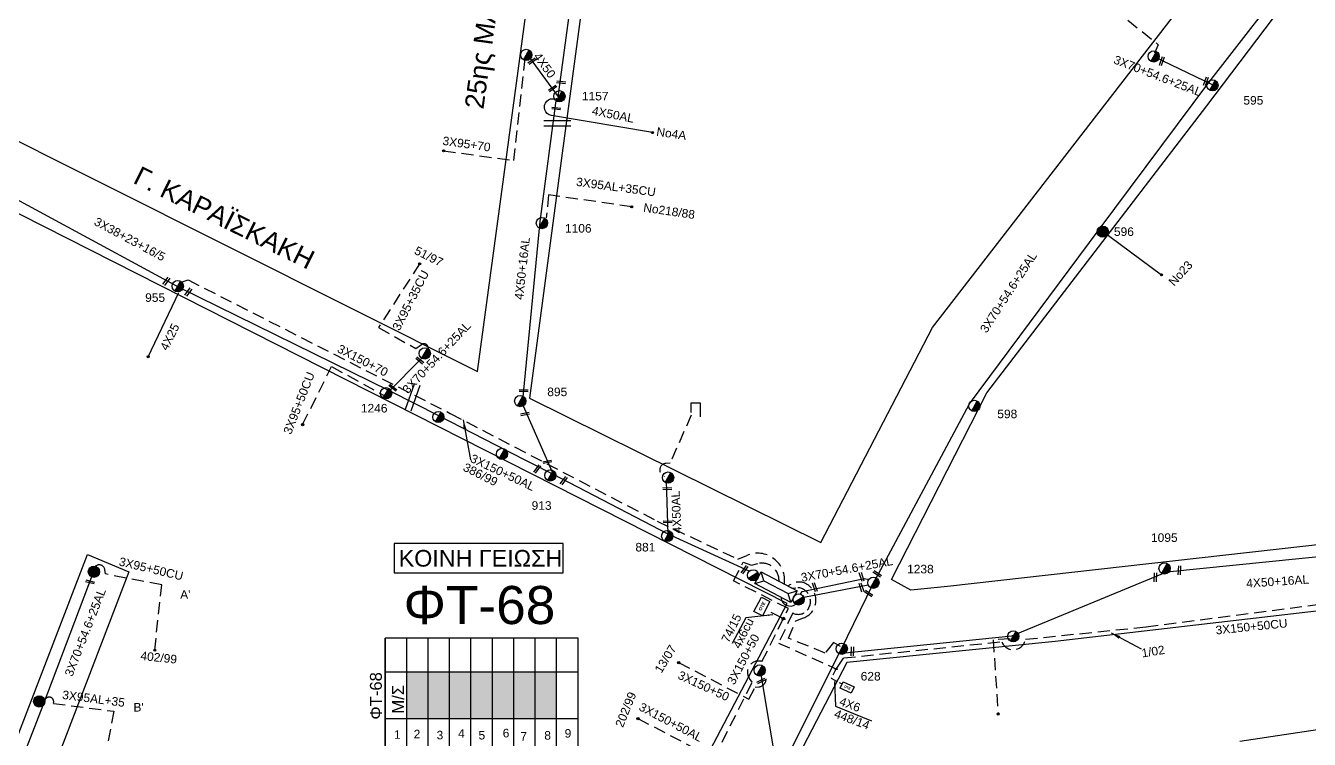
# Model space of a CAD drawing. Header units: millimetres. Extents: x 839 to 3144, y 747 to 1790.
# Drawn here: x 2016.4 to 2286.1, y 1044.1 to 1194 of the extents above; entities that cross this region are included whole.
import ezdxf
from ezdxf.enums import TextEntityAlignment as Align

# ---------------------------------------------------------------- set-up
doc = ezdxf.new("R2010")
doc.units = ezdxf.units.MM
doc.linetypes.add('DASHED', pattern=[19.05, 12.7, -6.35])
for name, color, linetype in [('Pillar OTE', 7, 'Continuous'), ('Ασφαλειοκιβώτια Χ.Τ 9 αναχωρήσεων', 7, 'Continuous'), ('Γέφυρες Εναερίου Δικτύου', 7, 'DASHED'), ('Γυμνά εναέρια ΧΤ (3Φ)   4x50AL', 7, 'Continuous'), ('Γυμνά εναέρια ΧΤ και ΦΟΠ (3Φ)   4x50+16AL', 7, 'Continuous'), ('Εναέρια παροχή ΧΤ 4x25', 7, 'SYN_LINE'), ('Επιγραφές - Σχήματα', 7, 'Continuous'), ('Καλώδια ΧΤ   3x150+50AL', 7, 'DASHED'), ('Καλώδια ΧΤ   3x150+50CU', 7, 'DASHED'), ('Καλώδια ΧΤ   3x150+70AL', 7, 'DASHED'), ('Καλώδια ΧΤ   3x150AL+50CU', 7, 'DASHED'), ('Καλώδια ΧΤ   3x50+25', 7, 'Continuous'), ('Καλώδια ΧΤ   3x82+57+13-5', 7, 'Continuous'), ('Καλώδια ΧΤ   3x95+35CU', 7, 'DASHED'), ('Καλώδια ΧΤ   3x95+50CU', 7, 'DASHED'), ('Μηχανική τομή', 7, 'Continuous'), ('Στύλος Ξύλινος', 7, 'Continuous'), ('Στύλος Ξύλινος @ 1', 7, 'Continuous'), ('Στύλος ΦΜ', 7, 'Continuous'), ('Στύλος ΦΜ @ 1', 7, 'Continuous'), ('Συνδέσεις', 7, 'Continuous'), ('Συνεστραμμένα ΧΤ   3x70+54.6+25AL', 7, 'SYN_LINE'), ('Τομή', 7, 'Continuous'), ('Υποσταθμός εναέριος 2 στύλων', 7, 'Continuous'), ('Υποσταθμός πόλεως', 7, 'Continuous'), ('Υπόβαθρο ΔΕΗ', 7, 'Continuous'), ('Υπόγεια καλώδια Παροχών ΧΤ   4x6', 7, 'DASHED')]:
    doc.layers.add(name, color=color, linetype=linetype)
doc.styles.get("Standard").update_dxf_attribs({"font": 'ARIAL.TTF'})
doc.linetypes.add('SYN_LINE', pattern='A,0.5,-0.0001,["/\\/\\/\\/",Standard,S=0.1,R=0,X=0,Y=-0.05],-0.25', length=0.7501)
doc.dimstyles.new('ISO-25', dxfattribs={"dimtxt": 2.5, "dimasz": 2.5, "dimexe": 1.25, "dimexo": 0.625, "dimtad": 1, "dimtxsty": 'Standard', "dimcen": 2.5, "dimadec": 0, "dimazin": 0, "dimtfac": 1, "dimtmove": 0, "dimatfit": 3, "dimfxl": 1, "dimarcsym": 0})

# ---------------------------------------------------------------- blocks, each defined once
blk = doc.blocks.new('ΑΣΦΑΛΕΙΟΚΙΒΩΤΙΟ ΥΠΟΣΤΑΘΜΟΥ 9 ΑΝΑΧΩΡΗΣΕΩΝ')
at = {"layer": 'Ασφαλειοκιβώτια Χ.Τ 9 αναχωρήσεων', "ltscale": 40}
for p, q in [((-23.8, 40.36), (24.02, 40.36)), ((-9.72, 40.36), (-9.72, -40.64)), ((9.94, 40.36), (9.94, -40.64)), ((-23.8, 31.36), (24.02, 31.36)), ((-23.8, 22.36), (24.02, 22.36)), ((-23.8, 13.36), (24.02, 13.36)), ((-23.8, 4.36), (24.02, 4.36)), ((-23.8, -4.64), (24.02, -4.64)), ((-23.8, -13.64), (24.02, -13.64)), ((-23.8, -22.64), (24.02, -22.64)), ((-23.8, -31.64), (24.02, -31.64))]:
    blk.add_line(p, q, dxfattribs=at)
at = {"layer": 'Ασφαλειοκιβώτια Χ.Τ 9 αναχωρήσεων'}
blk.add_lwpolyline([(-23.8, -40.64), (24.02, -40.64), (24.02, 40.36), (-23.8, 40.36)], close=True, dxfattribs=at)
for s, p in [('1', (-18.19, 36.66)), ('2', (-17.99, 28.44)), ('3', (-18.43, 18.79)), ('4', (-17.74, 9.77)), ('5', (-18.47, 1.19)), ('6', (-17.59, -8.98)), ('7', (-18.93, -16.39)), ('8', (-18.55, -26.45)), ('9', (-17.69, -35))]:
    blk.add_text(s, height=3.6, rotation=270, dxfattribs=at).set_placement(p)
at = {"layer": 'Ασφαλειοκιβώτια Χ.Τ 9 αναχωρήσεων', "ltscale": 40}
for tag, height, p in [('ΟΝΟΜΑ', 5, (-0.16, 44.31)), ('ΚΕΙΜΕΝΟ 1', 2, (17.06, 35.59)), ('ΚΕΙΜΕΝΟ 2', 2, (17.06, 26.88)), ('ΚΕΙΜΕΝΟ 3', 2, (17.06, 17.69)), ('ΚΕΙΜΕΝΟ 4', 2, (17.06, 8.71)), ('ΚΕΙΜΕΝΟ 5', 2, (17.06, -0.13)), ('ΚΕΙΜΕΝΟ 6', 2, (17.06, -9.05)), ('ΚΕΙΜΕΝΟ 7', 2, (17.06, -18.13)), ('ΚΕΙΜΕΝΟ 8', 2, (17.06, -26.85)), ('ΚΕΙΜΕΝΟ 9', 2, (17.06, -35.99)), ('ΣΧ', 2, (-0.1, -42.64))]:
    blk.add_attdef(tag, text='', height=height, dxfattribs=at).set_placement(p, align=Align.MIDDLE_CENTER)
blk = doc.blocks.new('ΥΠΑΡΧΩΝ ΤΣΙΜΕΝΤΕΝΙΟΣ ΣΤΥΛΟΣ')
at = {"layer": 'Στύλος ΦΜ'}
blk.add_hatch(color=7, dxfattribs=at).paths.add_polyline_path([(-1.29, -2.28, 0.574793), (2.62, 0, 0.268822), (1.3, 2.27)])
at = {"layer": 'Στύλος ΦΜ', "color": 7}
blk.add_line((-1.29, -2.28), (1.3, 2.27), dxfattribs=at)
blk.add_circle((0, 0), 2.62, dxfattribs=at)
at = {"layer": 'Στύλος ΦΜ', "flags": 4}
for tag, p in [('ΑΡΙΘΜΟΣ', (-4.68, 8.05)), ('ΤΥΠΟΣ', (-4.91, 3.03))]:
    blk.add_attdef(tag, p, '', height=4, dxfattribs=at)
blk = doc.blocks.new('ΤΟΜΗ')
at = {"layer": 'Τομή', "ltscale": 40}
for p, q in [((-5.68, 0), (5.68, 0)), ((5.68, -2.33), (-5.68, -2.33))]:
    blk.add_line(p, q, dxfattribs=at)
blk = doc.blocks.new('ΥΠΟΣΤΑΘΜΟΣ ΕΝΑΕΡΙΟΣ ΕΠΙ 2 ΣΤΥΛΩΝ')
at = {"layer": 'Υποσταθμός εναέριος 2 στύλων', "linetype": 'Continuous'}
for points in [[(-11.97, -2.11, 0.574793), (-8.45, -0.07, 0.268822), (-9.64, 1.98)], [(9.68, -2.15, 0.574793), (13.19, -0.1, 0.268822), (12.01, 1.95)]]:
    blk.add_hatch(color=256, dxfattribs=at).paths.add_polyline_path(points)
for p, q in [((-11.97, -2.11), (-9.64, 1.98)), ((9.68, -2.15), (12.01, 1.95))]:
    blk.add_line(p, q, dxfattribs=at)
for centre in [(-10.81, -0.07), (10.84, -0.1)]:
    blk.add_circle(centre, 2.36, dxfattribs=at)
at = {"layer": 'Υποσταθμός πόλεως', "linetype": 'Continuous', "ltscale": 40}
blk.add_lwpolyline([(-8.57, 2.82), (8.57, 2.82), (8.57, -2.82), (-8.57, -2.82)], close=True, dxfattribs=at)
for points in [[(-5.75, 0), (-8.57, 2.82)], [(-8.57, -2.82), (-5.75, 0)], [(-5.75, 0), (5.75, 0)], [(5.75, 0), (8.57, 2.82)], [(8.57, -2.82), (5.75, 0)]]:
    blk.add_lwpolyline(points, dxfattribs=at)
at = {"layer": 'Υποσταθμός εναέριος 2 στύλων', "ltscale": 40, "flags": 1}
for tag, p in [('ΜΕΤΑΣΧΗΜΑΤΙΣΜΟΣ', (14.09, 2.51)), ('ΙΣΧΥΣ', (14.07, -0.28)), ('ΑΡΙΘΜΟΣ', (14.19, -3))]:
    blk.add_attdef(tag, p, '', height=1.8, dxfattribs=at)
blk = doc.blocks.new('ΜΗΧΑΝΙΚΗ ΤΟΜΗ')
at = {"layer": 'Μηχανική τομή', "ltscale": 40}
for p, q in [((-1.89, 0.78), (1.89, 0.78)), ((1.89, 0), (-1.89, 0))]:
    blk.add_line(p, q, dxfattribs=at)
blk = doc.blocks.new('A$C3F94617C')
at = {"layer": 'Μηχανική τομή', "xscale": 0.5, "yscale": 0.5, "zscale": 0.5}
blk.add_blockref('ΜΗΧΑΝΙΚΗ ΤΟΜΗ', (0.95, 0), dxfattribs=at)
blk = doc.blocks.new('_ΣΥΝΔΕΣΗ')
at = {"layer": 'Συνδέσεις', "linetype": 'SYN_LINE', "ltscale": 40}
blk.add_hatch(color=256, dxfattribs=at).paths.add_polyline_path([(0.5, -0.01, 1), (-0.5, -0.01, 1)])
at = {"layer": 'Συνδέσεις'}
blk.add_circle((0, -0.01), 0.5, dxfattribs=at)
blk = doc.blocks.new('ΥΠΑΡΧΩΝ ΞΥΛΙΝΟΣ ΣΤΥΛΟΣ')
at = {"layer": 'Στύλος Ξύλινος'}
h = blk.add_hatch(color=7, dxfattribs=at)
h.paths.add_polyline_path([(-2.62, 0, 0.270008), (-1.29, -2.28), (1.3, 2.27, 0.576266)])
h.paths.add_polyline_path([(-1.29, -2.28, 0.574793), (2.62, 0, 0.268822), (1.3, 2.27)])
at = {"layer": 'Στύλος Ξύλινος', "color": 7}
blk.add_line((-1.29, -2.28), (1.3, 2.27), dxfattribs=at)
blk.add_circle((0, 0), 2.62, dxfattribs=at)
at = {"layer": 'Στύλος Ξύλινος', "flags": 4}
for tag, p in [('ΑΡΙΘΜΟΣ', (-4.91, 8.6)), ('ΤΥΠΟΣ', (-4.85, 3.39))]:
    blk.add_attdef(tag, p, '', height=4, dxfattribs=at)
blk = doc.blocks.new('TSONTA XT1')
at = {"ltscale": 40}
h = blk.add_hatch(color=256, dxfattribs=at)
h.dxf.hatch_style = 1
h.paths.add_polyline_path([(595.96, 2487.66), (597.07, 2488.77), (595.96, 2489.87), (594.85, 2488.77)])
blk.add_lwpolyline([(594.85, 2488.77), (595.96, 2489.87), (597.07, 2488.77), (595.96, 2487.66)], close=True, dxfattribs=at)
blk = doc.blocks.new('PILLAR ΟΤΕ')
at = {"layer": 'Pillar OTE', "ltscale": 40}
blk.add_lwpolyline([(-3.31, 2.02), (3.39, 2.02), (3.39, -1.99), (-3.31, -1.99)], close=True, dxfattribs=at)
at = {"layer": 'Pillar OTE', "insert": (-1.81, 0.71), "char_height": 1.3575, "width": 109.961, "attachment_point": 1}
blk.add_mtext('{\\fArial|b1|i0|c161|p34;OTE}', dxfattribs=at)

msp = doc.modelspace()

# ---------------------------------------------------------------- hatches: boundary and pattern name
at = {"layer": 'Ασφαλειοκιβώτια Χ.Τ 9 αναχωρήσεων', "ltscale": 0.2}
for color, points in [(2, [(2096.45, 1058.25), (2096.45, 1048.42), (2100.95, 1048.42), (2100.95, 1058.25)]), (62, [(2100.95, 1058.25), (2100.95, 1048.42), (2105.45, 1048.42), (2105.45, 1058.25)]), (1, [(2105.45, 1058.25), (2105.45, 1048.42), (2109.95, 1048.42), (2109.95, 1058.25)]), (30, [(2109.95, 1058.25), (2109.95, 1048.42), (2114.45, 1048.42), (2114.45, 1058.25)]), (151, [(2114.45, 1058.25), (2114.45, 1048.42), (2118.95, 1048.42), (2118.95, 1058.25)]), (6, [(2118.95, 1058.25), (2118.95, 1048.42), (2123.45, 1048.42), (2123.45, 1058.25)]), (85, [(2123.45, 1058.25), (2123.45, 1048.42), (2127.95, 1048.42), (2127.95, 1058.25)])]:
    msp.add_hatch(color=color, dxfattribs=at).paths.add_polyline_path(points)

# ---------------------------------------------------------------- linework, layer by layer
at = {"layer": 'Γέφυρες Εναερίου Δικτύου', "color": 30, "ltscale": 0.2}
msp.add_lwpolyline([(2187.59, 1063.58), (2186.1, 1064.39), (2184.38, 1062.19), (2176.63, 1065.33), (2178.19, 1068.99), (2179.81, 1069.57, 0.610161), (2180.72, 1076.52, 0.345654), (2176.6, 1076.27, 5.463446)], format="xyb", dxfattribs=at)
msp.add_lwpolyline([(2223.25, 1065.21), (2219.65, 1064.95), (2220.71, 1049.4)], dxfattribs=at)
at = {"layer": 'Γέφυρες Εναερίου Δικτύου', "color": 6, "linetype": 'SYN_LINE', "ltscale": 20}
msp.add_lwpolyline([(2170.86, 1057.7), (2174.45, 1036.38)], dxfattribs=at)
at = {"layer": 'Γυμνά εναέρια ΧΤ (3Φ)   4x50AL', "color": 27, "ltscale": 0.2}
msp.add_lwpolyline([(2122.19, 1187.34), (2128.3, 1179.02)], dxfattribs=at)
at = {"layer": 'Γυμνά εναέρια ΧΤ (3Φ)   4x50AL', "color": 62, "ltscale": 0.2}
msp.add_lwpolyline([(2148.1, 1171.51), (2126.85, 1175.11, -1.0559), (2127.63, 1178.56, 0.138984)], format="xyb", dxfattribs=at)
at = {"layer": 'Γυμνά εναέρια ΧΤ (3Φ)   4x50AL', "color": 62, "linetype": 'DASHED', "ltscale": 0.2}
msp.add_lwpolyline([(2156.24, 1112.18), (2151.78, 1102.11), (2150.92, 1102.04, 0.814373), (2150.56, 1099.3, 0.169893)], format="xyb", dxfattribs=at)
at = {"layer": 'Γυμνά εναέρια ΧΤ (3Φ)   4x50AL', "color": 62, "ltscale": 0.2}
msp.add_lwpolyline([(2151.37, 1087.14), (2151.05, 1098.32)], dxfattribs=at)
at = {"layer": 'Γυμνά εναέρια ΧΤ και ΦΟΠ (3Φ)   4x50+16AL', "color": 27, "ltscale": 0.2}
msp.add_lwpolyline([(2128.3, 1179.02), (2132.76, 1212.13), (2138.08, 1244.77)], dxfattribs=at)
at = {"layer": 'Γυμνά εναέρια ΧΤ και ΦΟΠ (3Φ)   4x50+16AL', "color": 62, "ltscale": 0.2}
msp.add_lwpolyline([(2127.3, 1099.69), (2120.81, 1114.52), (2124.47, 1152.81), (2127.93, 1178.72)], dxfattribs=at)
at = {"layer": 'Γυμνά εναέρια ΧΤ και ΦΟΠ (3Φ)   4x50+16AL', "color": 30, "ltscale": 0.2}
msp.add_lwpolyline([(2188.59, 1062.23), (2223.6, 1065.83), (2256.16, 1079.23), (2291.51, 1082.8), (2327.5, 1087.05), (2351.64, 1089.9)], dxfattribs=at)
at = {"layer": 'Εναέρια παροχή ΧΤ 4x25', "color": 85, "ltscale": 15}
msp.add_lwpolyline([(2042.11, 1124.43), (2048.61, 1137.91)], dxfattribs=at)
at = {"layer": 'Επιγραφές - Σχήματα', "linetype": 'Continuous', "ltscale": 0.2}
msp.add_lwpolyline([(2156.24, 1112.74), (2156.24, 1114.78), (2158.12, 1114.78), (2158.08, 1111.78)], dxfattribs=at)
at = {"layer": 'Επιγραφές - Σχήματα', "color": 190}
msp.add_lwpolyline([(2093.81, 1079.02), (2129.32, 1079.02), (2129.32, 1085.2), (2093.81, 1085.2)], close=True, dxfattribs=at)
at = {"layer": 'Επιγραφές - Σχήματα', "color": 1, "ltscale": 0.2}
msp.add_arc((2177.02, 1074.03), 1.97, 183.7352, 306.5587, dxfattribs=at)
at = {"layer": 'Καλώδια ΧΤ   3x150+50AL', "color": 85, "ltscale": 0.2}
msp.add_lwpolyline([(2049.1, 1140.08), (2050.53, 1140.57), (2105.61, 1112.51), (2149.1, 1089.89), (2166.04, 1081.91), (2167.89, 1082.71, -0.584869), (2175.79, 1076.7, -0.584869)], format="xyb", dxfattribs=at)
at = {"layer": 'Καλώδια ΧΤ   3x150+50AL', "color": 2, "ltscale": 0.2}
for points in [[(2097.67, 986.1), (2126.19, 974.46), (2150.16, 1019.67), (2160.99, 1040.11), (2169.04, 1056.06), (2168.47, 1056.86, -0.719759), (2171.09, 1060.41), (2176.63, 1071.52), (2165.11, 1077.37), (2167.13, 1081.29), (2168.9, 1080.68), (2170.25, 1080.99, -0.496534), (2174.67, 1077.29, 0.967254)], [(2153.58, 1060.19), (2168.36, 1052.52), (2169.63, 1055.01), (2170.42, 1055.09, 0.586434), (2171.62, 1057.84, -2.017192)]]:
    msp.add_lwpolyline(points, format="xyb", dxfattribs=at)
msp.add_lwpolyline([(2145.03, 1048.43), (2160.99, 1040.11)], dxfattribs=at)
at = {"layer": 'Καλώδια ΧΤ   3x150+50CU', "color": 151, "ltscale": 0.2}
for points in [[(2186.8, 1059.03), (2188.23, 1061.17), (2221.45, 1064.58, 0.764847), (2226.46, 1065.09), (2251.8, 1067.7), (2323.38, 1077.01), (2337.56, 1078.34), (2337.56, 1078.34), (2340.15, 1075.02, 0.842986), (2340.59, 1074.59)], [(2177.39, 1075.85), (2178.18, 1075.92, -0.671912), (2180.58, 1071.17, -0.352038), (2177.55, 1070.62), (2174.58, 1064.3), (2186.83, 1058.82), (2186.83, 1058.82)]]:
    msp.add_lwpolyline(points, format="xyb", dxfattribs=at)
at = {"layer": 'Καλώδια ΧΤ   3x50+25', "color": 1, "linetype": 'DASHED', "ltscale": 0.2}
msp.add_lwpolyline([(2239.06, 1202.27), (2254.34, 1189.97), (2253.55, 1188.19)], dxfattribs=at)
at = {"layer": 'Καλώδια ΧΤ   3x82+57+13-5', "color": 85, "ltscale": 0.2}
msp.add_lwpolyline([(2092.98, 1117.21), (2048.79, 1138.87), (2010.07, 1159.82), (1973.64, 1179.54)], dxfattribs=at)
at = {"layer": 'Καλώδια ΧΤ   3x82+57+13-5', "color": 62, "ltscale": 0.2}
msp.add_lwpolyline([(2168.42, 1079.38), (2151.37, 1087.14), (2127.3, 1099.69), (2117.64, 1104.62), (2103.22, 1112.02), (2092.98, 1117.21)], dxfattribs=at)
at = {"layer": 'Καλώδια ΧΤ   3x95+35CU', "color": 62, "ltscale": 0.2}
msp.add_lwpolyline([(2143.73, 1155.91), (2126.27, 1158.43), (2125.75, 1153.6)], dxfattribs=at)
msp.add_lwpolyline([(2099.15, 1143.95), (2090.53, 1130.55), (2098.34, 1126.18), (2099.54, 1126.99, -0.6894), (2100.97, 1125.99, 1.285423)], format="xyb", dxfattribs=at)
at = {"layer": 'Καλώδια ΧΤ   3x95+35CU', "color": 2, "ltscale": 0.2}
msp.add_lwpolyline([(2022.21, 1051.61), (2034.9, 1049.99), (2032.24, 1035.56)], dxfattribs=at)
msp.add_arc((2021.35, 1052), 0.939, 335.6448, 173.3784, dxfattribs=at)
at = {"layer": 'Καλώδια ΧΤ   3x95+50CU', "color": 27, "ltscale": 0.2}
msp.add_lwpolyline([(2104.19, 1167.69), (2118.94, 1165.63), (2121.32, 1187.11)], dxfattribs=at)
at = {"layer": 'Καλώδια ΧΤ   3x95+50CU', "color": 62, "ltscale": 0.2}
msp.add_lwpolyline([(2074.57, 1110.17), (2080.66, 1122.35), (2091.75, 1116.3)], dxfattribs=at)
at = {"layer": 'Καλώδια ΧΤ   3x95+50CU', "color": 2, "ltscale": 0.2}
msp.add_lwpolyline([(2043.51, 1062.81), (2044.97, 1076.51), (2033.14, 1078.8), (2033.03, 1079.71, 0.898542), (2030.72, 1079.67, 1.092785)], format="xyb", dxfattribs=at)
at = {"layer": 'Συνεστραμμένα ΧΤ   3x70+54.6+25AL', "color": 1, "ltscale": 20}
for points in [[(2194.39, 1076.75), (2194.46, 1076.76), (2214.66, 1114.51), (2241.96, 1151.14), (2264.98, 1182.04), (2284.39, 1207)], [(2241.97, 1151.26), (2255.04, 1141.63)]]:
    msp.add_lwpolyline(points, dxfattribs=at)
at = {"layer": 'Συνεστραμμένα ΧΤ   3x70+54.6+25AL', "color": 1, "ltscale": 15}
msp.add_lwpolyline([(2253.39, 1187.49), (2265.82, 1181.56)], dxfattribs=at)
at = {"layer": 'Συνεστραμμένα ΧΤ   3x70+54.6+25AL', "color": 62, "ltscale": 15}
msp.add_lwpolyline([(2091.83, 1116.26), (2100.25, 1124.79)], dxfattribs=at)
at = {"layer": 'Συνεστραμμένα ΧΤ   3x70+54.6+25AL', "color": 2, "ltscale": 20}
msp.add_lwpolyline([(2009.02, 1022.89), (2020.09, 1051.22), (2030.66, 1079.18)], dxfattribs=at)
at = {"layer": 'Συνεστραμμένα ΧΤ   3x70+54.6+25AL', "color": 6, "ltscale": 20}
msp.add_lwpolyline([(2132.48, 959.72), (2145.76, 981.65), (2162.18, 1014.67), (2174.45, 1036.38), (2187.71, 1062.93), (2194.46, 1076.76)], dxfattribs=at)
at = {"layer": 'Συνεστραμμένα ΧΤ   3x70+54.6+25AL', "color": 1, "ltscale": 10}
msp.add_lwpolyline([(2179.18, 1074.57), (2179.54, 1075.1), (2192.64, 1077.84), (2193.55, 1077.64)], dxfattribs=at)
at = {"layer": 'Συνεστραμμένα ΧΤ   3x70+54.6+25AL', "color": 6, "ltscale": 10}
msp.add_lwpolyline([(2179.88, 1073.92), (2193.39, 1076.55)], dxfattribs=at)
at = {"layer": 'Υπόβαθρο ΔΕΗ'}
for points in [[(2183.47, 1085.42), (2206.92, 1130.56), (2288.91, 1236.59), (2332.85, 1294.51), (2301.21, 1301.89)], [(2217.61, 1207.9), (2183.38, 1294.07), (2144.54, 1282.02), (2128.95, 1166.11), (2122.23, 1115.74), (2183.47, 1085.42)], [(2111.32, 1121.31), (2127.71, 1242.52), (2131.06, 1268.7), (2128.26, 1275.67), (2121.41, 1274.24), (2114.97, 1236.55)], [(2103.48, 1212.68), (2113.67, 1272.93), (2052.34, 1260.54), (2026.64, 1255.28), (2009.89, 1190.4), (2005.77, 1174.21), (2111.32, 1121.31)], [(2342.57, 1091.05), (2210.09, 1076.19), (2202.33, 1075.37), (2198.3, 1077.61), (2218.31, 1116.83), (2264.58, 1177.13), (2296.24, 1219.09), (2305.05, 1217.97), (2341.62, 1148.99), (2342.57, 1091.05)], [(1981.23, 1171.5), (1940.91, 1053.29), (2007.36, 1025.69), (2029.39, 1082.91), (2038.09, 1079.22), (2016.01, 1021.69), (2125.75, 976.17), (2176.36, 1072.61), (1981.23, 1171.5)], [(2167.7, 1069.59), (2164.85, 1064.18)], [(2186.57, 1051.04), (2194.08, 1047.93)]]:
    msp.add_lwpolyline(points, dxfattribs=at)
msp.add_lwpolyline([(2271.49, 1043.66), (2335.8, 1053.33), (2340.33, 1072.21), (2337.05, 1076.73), (2232.66, 1064.64), (2188.91, 1060.2), (2145.89, 977.53, 0.284361), (2145.81, 970.66, 0.022171), (2171.91, 931.43, 0.627966)], format="xyb", dxfattribs=at)
at = {"layer": 'Υπόγεια καλώδια Παροχών ΧΤ   4x6', "color": 2, "linetype": 'DASHED', "ltscale": 0.2}
msp.add_lwpolyline([(2175.27, 1069.58), (2171.8, 1071.36)], dxfattribs=at)
at = {"layer": 'Υπόγεια καλώδια Παροχών ΧΤ   4x6', "color": 151, "linetype": 'DASHED', "ltscale": 0.1}
msp.add_lwpolyline([(2186.56, 1058.68), (2185.64, 1056.91), (2187.96, 1055.7)], dxfattribs=at)

# ---------------------------------------------------------------- block references
at = {"layer": 'Pillar OTE'}
for p, xscale, yscale, zscale, rotation in [((2171.07, 1071.95), 0.5, 0.5, 0.5, 62.44317571065022), ((2188.98, 1054.96), 0.375, 0.375, 0.375, 335.3377323510846)]:
    msp.add_blockref('PILLAR ΟΤΕ', p, dxfattribs=dict(at, xscale=xscale, yscale=yscale, zscale=zscale, rotation=rotation))
at = {"layer": 'Ασφαλειοκιβώτια Χ.Τ 9 αναχωρήσεων', "xscale": 0.5, "yscale": 0.5, "zscale": 0.5, "rotation": 90}
msp.add_blockref('ΑΣΦΑΛΕΙΟΚΙΒΩΤΙΟ ΥΠΟΣΤΑΘΜΟΥ 9 ΑΝΑΧΩΡΗΣΕΩΝ', (2112.13, 1053.28), dxfattribs=at).add_auto_attribs({'ΟΝΟΜΑ': 'ΦΤ-68'})
at = {"layer": 'Επιγραφές - Σχήματα', "ltscale": 0.2}
for p, rotation in [((2123.46, 1187.24), 215.8397392998377), ((2255.23, 1187.47), 250.7316418267639), ((2127.77, 1181.49), 215.8397392998377), ((2129.86, 1182.14), 173.5796663557187), ((2264.46, 1183.22), 250.7316418267639), ((2128.84, 1176.65), 173.5796663557187), ((2046.36, 1141.17), 233.1857417609789), ((2050.99, 1138.87), 233.1857417609789), ((2098.33, 1124.09), 320.7979535624372), ((2092.67, 1118.38), 320.7979535624372), ((2121.97, 1117.45), 178.1272047550683), ((2122.2, 1112.77), 190.9258282997562), ((2124.26, 1101.73), 233.1857417609787), ((2126.88, 1102.73), 190.9258282997561), ((2129.85, 1099.27), 233.1857417609787), ((2152.14, 1096.9), 178.1272047550683), ((2152.24, 1089.91), 178.1272047550683), ((2167.82, 1080.59), 233.1857417609785), ((2191.53, 1079.05), 288.7925878707052), ((2194.41, 1079.18), 326.7507172777286), ((2253.58, 1079.05), 267.4726979682236), ((2258.64, 1080.51), 267.4726979682236), ((2030.88, 1077.09), 165.8640285978443), ((2181.71, 1076.87), 288.7925878707052), ((2191.49, 1076.8), 288.7925878707052), ((2192.6, 1075.07), 326.7507172777286), ((2189.91, 1063.5), 267.4726979682235), ((2171.7, 1056.92), 205.435251483915)]:
    msp.add_blockref('A$C3F94617C', p, dxfattribs=dict(at, rotation=rotation))
at = {"layer": 'Στύλος Ξύλινος @ 1', "ltscale": 40}
ref = msp.add_blockref('ΥΠΑΡΧΩΝ ΞΥΛΙΝΟΣ ΣΤΥΛΟΣ', (2242.7, 1150.69), dxfattribs=dict(at, xscale=0.4499999999998181, yscale=0.4499999999998181, zscale=0.4499999999998181))
ref.add_attrib('ΑΡΙΘΜΟΣ', '596', (2245.03, 1149.8), dxfattribs={"layer": 'Στύλος Ξύλινος', "height": 1.8, "flags": 4})
at = {"layer": 'Στύλος Ξύλινος @ 1', "ltscale": 40, "xscale": 0.4499999999998181, "yscale": 0.4499999999998181, "zscale": 0.4499999999998181}
for p in [(2030.74, 1079.27), (2019.25, 1052.03)]:
    msp.add_blockref('ΥΠΑΡΧΩΝ ΞΥΛΙΝΟΣ ΣΤΥΛΟΣ', p, dxfattribs=at)
at = {"layer": 'Στύλος ΦΜ @ 1', "ltscale": 40, "xscale": 0.4499999999998181, "yscale": 0.4499999999998181, "zscale": 0.4499999999998181}
for p in [(2121.57, 1187.83), (2253.39, 1187.49), (2100.24, 1125.13), (2103.1, 1111.77), (2116.47, 1104.02), (2151.36, 1099.06), (2223.88, 1065.71), (2170.6, 1058.55)]:
    msp.add_blockref('ΥΠΑΡΧΩΝ ΤΣΙΜΕΝΤΕΝΙΟΣ ΣΤΥΛΟΣ', p, dxfattribs=at)
at = {"layer": 'Στύλος ΦΜ @ 1', "ltscale": 40}
ref = msp.add_blockref('ΥΠΑΡΧΩΝ ΤΣΙΜΕΝΤΕΝΙΟΣ ΣΤΥΛΟΣ', (2265.74, 1181.43), dxfattribs=dict(at, xscale=0.4499999999998181, yscale=0.4499999999998181, zscale=0.4499999999998181))
ref.add_attrib('ΤΥΠΟΣ', '595', (2272.23, 1177.38), dxfattribs={"layer": 'Στύλος ΦΜ', "height": 1.8, "flags": 4})
ref = msp.add_blockref('ΥΠΑΡΧΩΝ ΤΣΙΜΕΝΤΕΝΙΟΣ ΣΤΥΛΟΣ', (2128.53, 1179.14), dxfattribs=dict(at, xscale=0.4499999999998181, yscale=0.4499999999998181, zscale=0.4499999999998181))
ref.add_attrib('ΤΥΠΟΣ', '1157', (2133.26, 1178.26), dxfattribs={"layer": 'Στύλος ΦΜ', "height": 1.8, "flags": 4})
ref = msp.add_blockref('ΥΠΑΡΧΩΝ ΤΣΙΜΕΝΤΕΝΙΟΣ ΣΤΥΛΟΣ', (2124.86, 1152.5), dxfattribs=dict(at, xscale=0.4499999999998181, yscale=0.4499999999998181, zscale=0.4499999999998181))
ref.add_attrib('ΤΥΠΟΣ', '1106', (2129.7, 1150.5), dxfattribs={"layer": 'Στύλος ΦΜ', "height": 1.8, "flags": 4})
ref = msp.add_blockref('ΥΠΑΡΧΩΝ ΤΣΙΜΕΝΤΕΝΙΟΣ ΣΤΥΛΟΣ', (2048.35, 1139.25), dxfattribs=dict(at, xscale=0.4499999999998181, yscale=0.4499999999998181, zscale=0.4499999999998181))
ref.add_attrib('ΑΡΙΘΜΟΣ', '955', (2041.5, 1135.95), dxfattribs={"layer": 'Στύλος ΦΜ', "height": 1.8, "flags": 4})
ref = msp.add_blockref('ΥΠΑΡΧΩΝ ΤΣΙΜΕΝΤΕΝΙΟΣ ΣΤΥΛΟΣ', (2092.12, 1116.77), dxfattribs=dict(at, xscale=0.4499999999998181, yscale=0.4499999999998181, zscale=0.4499999999998181))
ref.add_attrib('ΤΥΠΟΣ', '1246', (2086.82, 1112.72), dxfattribs={"layer": 'Στύλος ΦΜ', "height": 1.8, "flags": 4})
ref = msp.add_blockref('ΥΠΑΡΧΩΝ ΤΣΙΜΕΝΤΕΝΙΟΣ ΣΤΥΛΟΣ', (2120.29, 1115.11), dxfattribs=dict(at, xscale=0.4499999999998181, yscale=0.4499999999998181, zscale=0.4499999999998181))
ref.add_attrib('ΤΥΠΟΣ', '895', (2125.98, 1116.15), dxfattribs={"layer": 'Στύλος ΦΜ', "height": 1.8, "flags": 4})
ref = msp.add_blockref('ΥΠΑΡΧΩΝ ΤΣΙΜΕΝΤΕΝΙΟΣ ΣΤΥΛΟΣ', (2215.73, 1114.11), dxfattribs=dict(at, xscale=0.4499999999998181, yscale=0.4499999999998181, zscale=0.4499999999998181))
ref.add_attrib('ΤΥΠΟΣ', '598', (2220.53, 1111.52), dxfattribs={"layer": 'Στύλος ΦΜ', "height": 1.8, "flags": 4})
ref = msp.add_blockref('ΥΠΑΡΧΩΝ ΤΣΙΜΕΝΤΕΝΙΟΣ ΣΤΥΛΟΣ', (2126.62, 1099.49), dxfattribs=dict(at, xscale=0.4499999999998181, yscale=0.4499999999998181, zscale=0.4499999999998181))
ref.add_attrib('ΤΥΠΟΣ', '913', (2122.69, 1092.28), dxfattribs={"layer": 'Στύλος ΦΜ', "height": 1.8, "flags": 4})
ref = msp.add_blockref('ΥΠΑΡΧΩΝ ΤΣΙΜΕΝΤΕΝΙΟΣ ΣΤΥΛΟΣ', (2151.18, 1086.77), dxfattribs=dict(at, xscale=0.4499999999998181, yscale=0.4499999999998181, zscale=0.4499999999998181))
ref.add_attrib('ΤΥΠΟΣ', '881', (2144.5, 1083.53), dxfattribs={"layer": 'Στύλος ΦΜ', "height": 1.8, "flags": 4})
ref = msp.add_blockref('ΥΠΑΡΧΩΝ ΤΣΙΜΕΝΤΕΝΙΟΣ ΣΤΥΛΟΣ', (2255.66, 1079.97), dxfattribs=dict(at, xscale=0.4499999999998181, yscale=0.4499999999998181, zscale=0.4499999999998181))
ref.add_attrib('ΤΥΠΟΣ', '1095', (2252.82, 1085.54), dxfattribs={"layer": 'Στύλος ΦΜ', "height": 1.8, "flags": 4})
ref = msp.add_blockref('ΥΠΑΡΧΩΝ ΤΣΙΜΕΝΤΕΝΙΟΣ ΣΤΥΛΟΣ', (2194.5, 1076.95), dxfattribs=dict(at, xscale=0.4499999999998181, yscale=0.4499999999998181, zscale=0.4499999999998181))
ref.add_attrib('ΤΥΠΟΣ', '1238', (2201.58, 1078.93), dxfattribs={"layer": 'Στύλος ΦΜ', "height": 1.8, "flags": 4})
ref = msp.add_blockref('ΥΠΑΡΧΩΝ ΤΣΙΜΕΝΤΕΝΙΟΣ ΣΤΥΛΟΣ', (2187.85, 1063.09), dxfattribs=dict(at, xscale=0.4499999999998181, yscale=0.4499999999998181, zscale=0.4499999999998181))
ref.add_attrib('ΤΥΠΟΣ', '628', (2191.83, 1056.43), dxfattribs={"layer": 'Στύλος ΦΜ', "height": 1.8, "flags": 4})
at = {"layer": 'Συνδέσεις', "xscale": 0.4500000000000455, "yscale": 0.4500000000000455, "zscale": 0.4500000000000455}
for p in [(2148.1, 1171.51), (2104.2, 1167.69), (2143.73, 1155.91), (2099.16, 1143.95), (2255.04, 1141.64), (2042.12, 1124.43), (2074.58, 1110.17), (2043.52, 1062.81), (2153.59, 1060.19), (2220.71, 1049.4), (2145.04, 1048.43)]:
    msp.add_blockref('_ΣΥΝΔΕΣΗ', p, dxfattribs=at)
at = {"layer": 'Συνδέσεις'}
for p, xscale, yscale, zscale, rotation in [((1651.32, 482.47), 0.3075184835441075, 0.3075184835441075, 0.3075184835441075, 331.6958946774996), ((1842.28, 1437.46), 0.2, 0.2, 0.2, 235.7567932235763)]:
    msp.add_blockref('TSONTA XT1', p, dxfattribs=dict(at, xscale=xscale, yscale=yscale, zscale=zscale, rotation=rotation))
at = {"layer": 'Τομή', "xscale": 0.5, "yscale": 0.5, "zscale": 0.5}
msp.add_blockref('ΤΟΜΗ', (2128.08, 1174.03), dxfattribs=at)
at = {"layer": 'Τομή', "xscale": 0.4999999999999966, "yscale": 0.4999999999999966, "zscale": 0.4999999999999966, "rotation": 70.18372318624354}
msp.add_blockref('ΤΟΜΗ', (2097.15, 1116.08), dxfattribs=at)
at = {"layer": 'Υποσταθμός εναέριος 2 στύλων', "xscale": 0.5000000000000009, "yscale": 0.5000000000000009, "zscale": 0.5000000000000009, "rotation": 332.133003965269}
msp.add_blockref('ΥΠΟΣΤΑΘΜΟΣ ΕΝΑΕΡΙΟΣ ΕΠΙ 2 ΣΤΥΛΩΝ', (2174.03, 1076.03), dxfattribs=at)

# ---------------------------------------------------------------- texts
at = {"layer": 'Γέφυρες Εναερίου Δικτύου', "ltscale": 0.2}
msp.add_text('3X38+23+16/5', height=1.8, rotation=331.7785, dxfattribs=at).set_placement((2038.3, 1149.15), align=Align.MIDDLE)
at = {"layer": 'Γυμνά εναέρια ΧΤ (3Φ)   4x50AL', "ltscale": 0.2}
for rotation, p in [(348.8455, (2139.81, 1175.3)), (92.605, (2153.09, 1091.79))]:
    msp.add_text('4X50AL', height=1.8, rotation=rotation, dxfattribs=at).set_placement(p, align=Align.MIDDLE)
at = {"layer": 'Γυμνά εναέρια ΧΤ και ΦΟΠ (3Φ)   4x50+16AL', "ltscale": 0.2}
for rotation, p in [(83.7034, (2120.72, 1142.99)), (3.7687, (2279.42, 1077.26))]:
    msp.add_text('4X50+16AL', height=1.8, rotation=rotation, dxfattribs=at).set_placement(p, align=Align.MIDDLE)
at = {"layer": 'Εναέρια παροχή ΧΤ 4x25', "ltscale": 20}
msp.add_text('4X25', height=1.8, rotation=63.3154, dxfattribs=at).set_placement((2046.66, 1128.59), align=Align.MIDDLE)
at = {"layer": 'Επιγραφές - Σχήματα', "ltscale": 0.2, "attachment_point": 1}
for s, insert, char_height, width, rotation in [('25ης ΜΑΡΤΙΟΥ', (2108.59, 1176.82), 4, 54.9499, 82.1555), ('4Χ50', (2124.43, 1188.55), 1.8, 9.756, 306.025), ('Νο4Α', (2149.08, 1172.64), 1.8, 9.756, 351.8154), ('Γ. ΚΑΡΑΪΣΚΑΚΗ', (2040.52, 1164.61), 4, 54.9499, 333.6112), ('Νο218/88', (2146.33, 1156.69), 1.8, 9.756, 351.8154), ('51/97', (2098.68, 1147.73), 1.8, 9.756, 333.5345), ('Νο23', (2256.34, 1140.34), 1.8, 9.756, 47.6628), ('386/99', (2108.91, 1102.22), 1.8, 9.756, 333.5345), ('13/07', (2148.42, 1058.74), 1.8, 9.756, 58.7334), ('1/02', (2250.7, 1063.04), 1.8, 9.756, 9.1886), ('402/99', (2040.63, 1062.56), 1.8, 9.756, 353.9458), ('Μ/Σ', (2093.39, 1049.47), 2.5, 4.9234, 90), ('202/99', (2140.19, 1047.1), 1.8, 9.756, 68.0329), ('4Χ6', (2187.79, 1053.02), 1.8, 9.756, 339.6688), ('448/14', (2186.71, 1050.43), 1.8, 9.756, 339.6688)]:
    msp.add_mtext(s, dxfattribs=dict(at, insert=insert, char_height=char_height, width=width, rotation=rotation))
at = {"layer": 'Επιγραφές - Σχήματα', "color": 190, "insert": (2094.77, 1083.85), "char_height": 3.5, "width": 35.1311, "attachment_point": 1}
msp.add_mtext('KOINH ΓΕΙΩΣΗ', dxfattribs=at)
at = {"layer": 'Επιγραφές - Σχήματα', "ltscale": 0.2, "insert": (2095.78, 1076.28), "char_height": 8, "width": 39.9345, "attachment_point": 1}
msp.add_mtext('ΦΤ-68', dxfattribs=at)
at = {"layer": 'Επιγραφές - Σχήματα', "color": 1, "linetype": 'Continuous', "ltscale": 0.2, "char_height": 1.8, "width": 4.0451, "attachment_point": 1}
for s, insert in [("Α'", (2048.86, 1075.39)), ("Β'", (2039.04, 1051.71))]:
    msp.add_mtext(s, dxfattribs=dict(at, insert=insert))
at = {"layer": 'Επιγραφές - Σχήματα', "ltscale": 0.2, "char_height": 1.8, "attachment_point": 1, "rotation": 63.6399}
for s, insert in [('74/15', (2162.46, 1065.01)), ('4x6cu', (2164.85, 1063.75))]:
    msp.add_mtext_dynamic_manual_height_columns(s, width=1.8, gutter_width=12.5, heights=[0.118], dxfattribs=dict(at, insert=insert))
at = {"layer": 'Καλώδια ΧΤ   3x150+50AL', "ltscale": 0.2}
for s, rotation, p in [('3X150+50AL', 334.6749, (2116.62, 1100.13)), ('3X150+50', 335.004, (2158.84, 1055.3)), ('3X150+50AL', 332.1984, (2151.94, 1047.69))]:
    msp.add_text(s, height=1.8, rotation=rotation, dxfattribs=at).set_placement(p, align=Align.MIDDLE)
at = {"layer": 'Καλώδια ΧΤ   3x150+50CU', "ltscale": 0.2}
msp.add_text('3X150+50CU', height=1.8, rotation=5.7624, dxfattribs=at).set_placement((2273.94, 1067.75), align=Align.MIDDLE)
at = {"layer": 'Καλώδια ΧΤ   3x150+70AL', "ltscale": 0.2}
msp.add_text('3X150+70', height=1.8, rotation=332.5961, dxfattribs=at).set_placement((2087.22, 1123.66), align=Align.MIDDLE)
at = {"layer": 'Καλώδια ΧΤ   3x150AL+50CU', "ltscale": 0.2}
msp.add_text('3Χ150+50', height=1.8, rotation=62.1434, dxfattribs=at).set_placement((2167.16, 1060.89), align=Align.MIDDLE)
at = {"layer": 'Καλώδια ΧΤ   3x95+35CU', "ltscale": 0.2}
for s, rotation, p in [('3X95AL+35CU', 352.3621, (2140.42, 1160.1)), ('3X95+35CU', 62.9058, (2097.27, 1136.28)), ('3X95AL+35', 352.6284, (2030.67, 1052.62))]:
    msp.add_text(s, height=1.8, rotation=rotation, dxfattribs=at).set_placement(p, align=Align.MIDDLE)
at = {"layer": 'Καλώδια ΧΤ   3x95+50CU', "ltscale": 0.2}
for s, rotation, p in [('3X95+70', 351.8775, (2109.03, 1169.12)), ('3X95+50CU', 68.5562, (2073.82, 1114.71)), ('3X95+50CU', 346.6355, (2042.76, 1079.9))]:
    msp.add_text(s, height=1.8, rotation=rotation, dxfattribs=at).set_placement(p, align=Align.MIDDLE)
at = {"layer": 'Συνεστραμμένα ΧΤ   3x70+54.6+25AL', "ltscale": 20}
for rotation, p in [(338.9218, (2254.25, 1183.43)), (56.9193, (2222.86, 1137.96)), (46.7801, (2102.73, 1124.27)), (10.5099, (2188.9, 1079.81)), (68.6994, (2028.91, 1066.55))]:
    msp.add_text('3X70+54.6+25AL', height=1.8, rotation=rotation, dxfattribs=at).set_placement(p, align=Align.MIDDLE)

# ---------------------------------------------------------------- leaders
at = {"layer": 'Επιγραφές - Σχήματα', "ltscale": 40}
for points, override in [([(2108.32, 1111.18), (2109.83, 1102.77)], {"dimasz": 2, "dimtad": 0}), ([(2173.38, 1070.25), (2167.7, 1069.59)], {"dimasz": 1, "dimtad": 0}), ([(2244.45, 1066.42), (2250.72, 1063.07)], {"dimasz": 2, "dimtad": 0}), ([(2186.32, 1056.24), (2186.57, 1051.04)], {"dimasz": 1, "dimtad": 0})]:
    msp.add_leader(points, dimstyle='ISO-25', override=override, dxfattribs=at)

doc.saveas('drawing.dxf')
